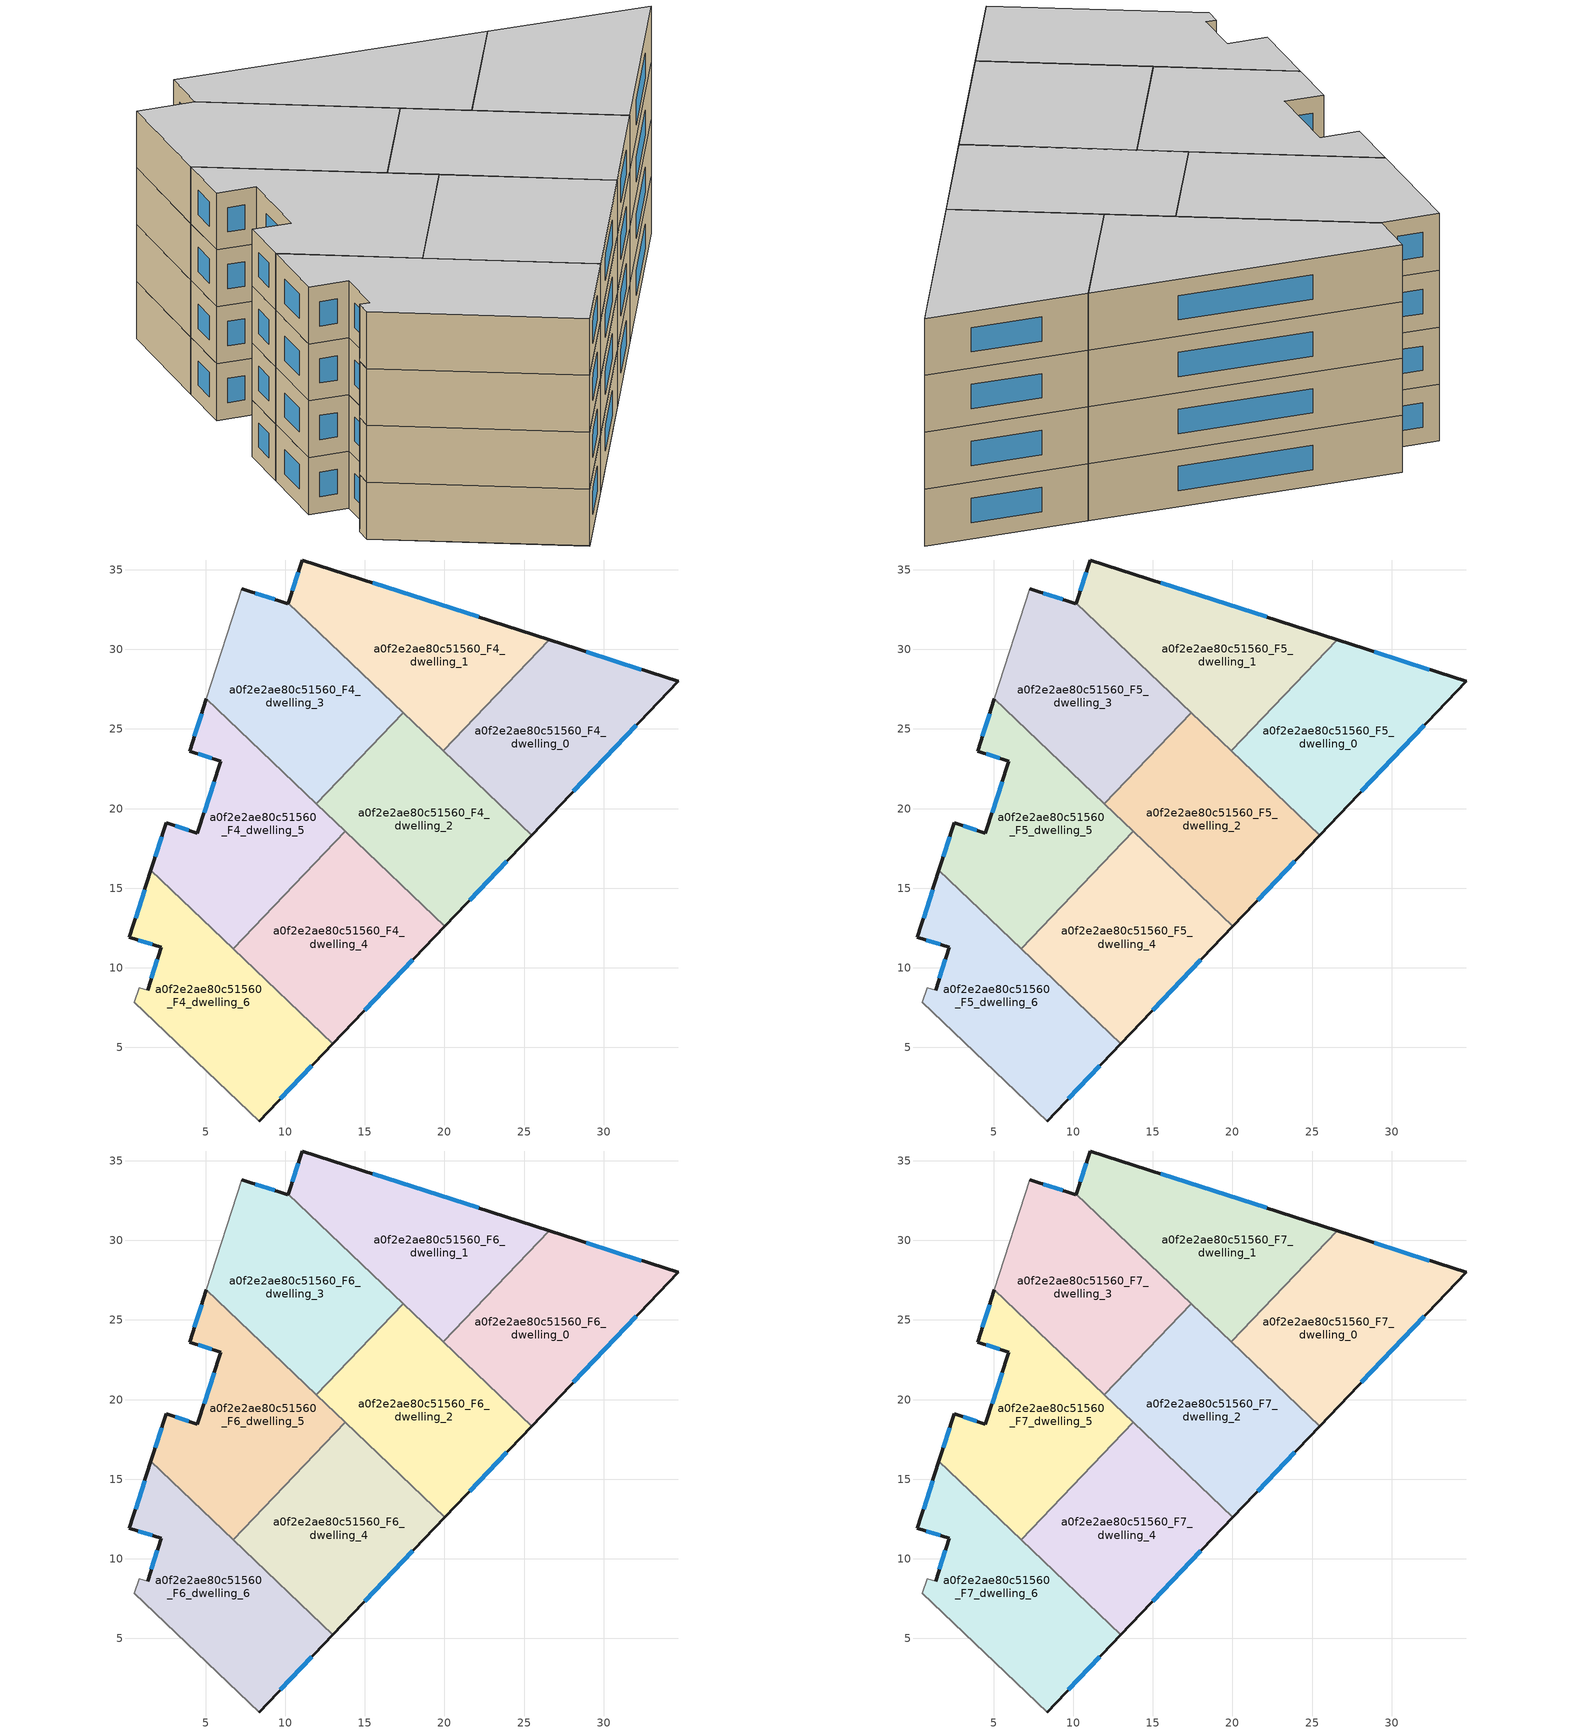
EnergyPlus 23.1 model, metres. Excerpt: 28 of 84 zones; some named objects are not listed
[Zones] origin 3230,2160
a0f2e2ae80c51560_F4_dwelling_0
 floor to a0f2e2ae80c51560_F3_dwelling_0 (EU_floor_Construction): 34.68,27.99 25.48,18.33 19.93,23.62 26.58,30.6 z12
 wall outside (EU_wall_Construction): 25.48,18.33 34.68,27.99 26.58,30.6 z12:15
 wall to a0f2e2ae80c51560_F4_dwelling_1 (EU_wall_Construction): 26.58,30.6 19.93,23.62 z12:15
 wall to a0f2e2ae80c51560_F4_dwelling_2 (EU_wall_Construction): 19.93,23.62 25.48,18.33 z12:15
 window (EU_Window_Construction): 32.37,28.73 28.9,29.86 / 28.11,21.09 32.05,25.23 z12.86:14.14
a0f2e2ae80c51560_F4_dwelling_1
 floor to a0f2e2ae80c51560_F3_dwelling_1 (EU_floor_Construction): 26.58,30.6 19.93,23.62 10.19,32.91 11.06,35.62 z12
 wall outside (EU_wall_Construction): 26.58,30.6 11.06,35.62 10.19,32.91 z12:15
 wall to a0f2e2ae80c51560_F4_dwelling_3 (EU_wall_Construction): 10.19,32.91 17.41,26.02 z12:15
 wall to a0f2e2ae80c51560_F4_dwelling_2 (EU_wall_Construction): 17.41,26.02 19.93,23.62 z12:15
 window (EU_Window_Construction): 10.81,34.84 10.44,33.68 / 22.15,32.04 15.5,34.18 z12.86:14.14
a0f2e2ae80c51560_F4_dwelling_2
 floor to a0f2e2ae80c51560_F3_dwelling_2 (EU_floor_Construction): 25.48,18.33 20.02,12.61 11.95,20.3 17.41,26.02 z12
 wall outside (EU_wall_Construction): 20.02,12.61 25.48,18.33 z12:15
 wall to a0f2e2ae80c51560_F4_dwelling_3 (EU_wall_Construction): 17.41,26.02 11.95,20.3 z12:15
 wall to a0f2e2ae80c51560_F4_dwelling_4 (EU_wall_Construction): 13.77,18.57 20.02,12.61 z12:15
 wall to a0f2e2ae80c51560_F4_dwelling_5 (EU_wall_Construction): 11.95,20.3 13.77,18.57 z12:15
 window (EU_Window_Construction): 21.58,14.25 23.92,16.7 z12.86:14.14
a0f2e2ae80c51560_F4_dwelling_3
 floor to a0f2e2ae80c51560_F3_dwelling_3 (EU_floor_Construction): 10.19,32.91 17.41,26.02 11.95,20.3 5.05,26.89 7.28,33.8 10.17,32.87 z12
 wall outside (EU_wall_Construction): 10.19,32.91 10.17,32.87 7.28,33.8 z12:15
 wall adiabatic (EU_wall_Construction): 7.28,33.8 5.05,26.89 z12:15
 wall to a0f2e2ae80c51560_F4_dwelling_5 (EU_wall_Construction): 5.05,26.89 11.95,20.3 z12:15
 window (EU_Window_Construction): 9.35,33.14 8.11,33.54 z12.86:14.14
a0f2e2ae80c51560_F4_dwelling_4
 floor to a0f2e2ae80c51560_F3_dwelling_4 (EU_floor_Construction): 20.02,12.61 12.99,5.23 6.73,11.19 13.77,18.57 z12
 wall outside (EU_wall_Construction): 12.99,5.23 20.02,12.61 z12:15
 wall to a0f2e2ae80c51560_F4_dwelling_6 (EU_wall_Construction): 6.73,11.19 12.99,5.23 z12:15
 wall to a0f2e2ae80c51560_F4_dwelling_5 (EU_wall_Construction): 13.77,18.57 6.73,11.19 z12:15
 window (EU_Window_Construction): 15,7.34 18.01,10.5 z12.86:14.14
a0f2e2ae80c51560_F4_dwelling_5
 floor to a0f2e2ae80c51560_F3_dwelling_5 (EU_floor_Construction): 13.77,18.57 6.73,11.19 1.57,16.11 2.53,19.1 4.49,18.46 5.95,22.98 3.99,23.61 5.05,26.89 z12
 wall outside (EU_wall_Construction): 5.05,26.89 3.99,23.61 5.95,22.98 4.49,18.46 2.53,19.1 1.57,16.11 z12:15
 wall to a0f2e2ae80c51560_F4_dwelling_6 (EU_wall_Construction): 1.57,16.11 6.73,11.19 z12:15
 window (EU_Window_Construction): 2.26,18.25 1.84,16.97 / 3.93,18.64 3.09,18.92 / 5.53,21.69 4.91,19.75 / 4.55,23.43 5.39,23.16 / 4.74,25.95 4.29,24.55 z12.86:14.14
a0f2e2ae80c51560_F4_dwelling_6
 floor to a0f2e2ae80c51560_F3_dwelling_6 (EU_floor_Construction): 12.99,5.23 8.36,0.38 0.52,7.83 0.83,8.74 1.35,8.58 2.21,11.3 0.21,11.92 1.57,16.11 z12
 wall outside (EU_wall_Construction): 1.57,16.11 0.21,11.92 2.21,11.3 1.35,8.58 / 8.36,0.38 12.99,5.23 z12:15
 wall adiabatic (EU_wall_Construction): 1.35,8.58 0.83,8.74 0.53,7.83 8.36,0.38 z12:15
 window (EU_Window_Construction): 1.96,10.52 1.6,9.36 / 0.78,11.74 1.64,11.48 / 1.18,14.91 0.6,13.12 / 9.68,1.76 11.66,3.84 z12.86:14.14
a0f2e2ae80c51560_F5_dwelling_0
 floor to a0f2e2ae80c51560_F4_dwelling_0 (EU_floor_Construction): 34.68,27.99 25.48,18.33 19.93,23.62 26.58,30.6 z15
 wall outside (EU_wall_Construction): 25.48,18.33 34.68,27.99 26.58,30.6 z15:18
 wall to a0f2e2ae80c51560_F5_dwelling_1 (EU_wall_Construction): 26.58,30.6 19.93,23.62 z15:18
 wall to a0f2e2ae80c51560_F5_dwelling_2 (EU_wall_Construction): 19.93,23.62 25.48,18.33 z15:18
 window (EU_Window_Construction): 32.37,28.73 28.9,29.86 / 28.11,21.09 32.05,25.23 z15.86:17.14
a0f2e2ae80c51560_F5_dwelling_1
 floor to a0f2e2ae80c51560_F4_dwelling_1 (EU_floor_Construction): 26.58,30.6 19.93,23.62 10.19,32.91 11.06,35.62 z15
 wall outside (EU_wall_Construction): 26.58,30.6 11.06,35.62 10.19,32.91 z15:18
 wall to a0f2e2ae80c51560_F5_dwelling_3 (EU_wall_Construction): 10.19,32.91 17.41,26.02 z15:18
 wall to a0f2e2ae80c51560_F5_dwelling_2 (EU_wall_Construction): 17.41,26.02 19.93,23.62 z15:18
 window (EU_Window_Construction): 10.81,34.84 10.44,33.68 / 22.15,32.04 15.5,34.18 z15.86:17.14
a0f2e2ae80c51560_F5_dwelling_2
 floor to a0f2e2ae80c51560_F4_dwelling_2 (EU_floor_Construction): 25.48,18.33 20.02,12.61 11.95,20.3 17.41,26.02 z15
 wall outside (EU_wall_Construction): 20.02,12.61 25.48,18.33 z15:18
 wall to a0f2e2ae80c51560_F5_dwelling_3 (EU_wall_Construction): 17.41,26.02 11.95,20.3 z15:18
 wall to a0f2e2ae80c51560_F5_dwelling_4 (EU_wall_Construction): 13.77,18.57 20.02,12.61 z15:18
 wall to a0f2e2ae80c51560_F5_dwelling_5 (EU_wall_Construction): 11.95,20.3 13.77,18.57 z15:18
 window (EU_Window_Construction): 21.58,14.25 23.92,16.7 z15.86:17.14
a0f2e2ae80c51560_F5_dwelling_3
 floor to a0f2e2ae80c51560_F4_dwelling_3 (EU_floor_Construction): 10.19,32.91 17.41,26.02 11.95,20.3 5.05,26.89 7.28,33.8 10.17,32.87 z15
 wall outside (EU_wall_Construction): 10.19,32.91 10.17,32.87 7.28,33.8 z15:18
 wall adiabatic (EU_wall_Construction): 7.28,33.8 5.05,26.89 z15:18
 wall to a0f2e2ae80c51560_F5_dwelling_5 (EU_wall_Construction): 5.05,26.89 11.95,20.3 z15:18
 window (EU_Window_Construction): 9.35,33.14 8.11,33.54 z15.86:17.14
a0f2e2ae80c51560_F5_dwelling_4
 floor to a0f2e2ae80c51560_F4_dwelling_4 (EU_floor_Construction): 20.02,12.61 12.99,5.23 6.73,11.19 13.77,18.57 z15
 wall outside (EU_wall_Construction): 12.99,5.23 20.02,12.61 z15:18
 wall to a0f2e2ae80c51560_F5_dwelling_6 (EU_wall_Construction): 6.73,11.19 12.99,5.23 z15:18
 wall to a0f2e2ae80c51560_F5_dwelling_5 (EU_wall_Construction): 13.77,18.57 6.73,11.19 z15:18
 window (EU_Window_Construction): 15,7.34 18.01,10.5 z15.86:17.14
a0f2e2ae80c51560_F5_dwelling_5
 floor to a0f2e2ae80c51560_F4_dwelling_5 (EU_floor_Construction): 13.77,18.57 6.73,11.19 1.57,16.11 2.53,19.1 4.49,18.46 5.95,22.98 3.99,23.61 5.05,26.89 z15
 wall outside (EU_wall_Construction): 5.05,26.89 3.99,23.61 5.95,22.98 4.49,18.46 2.53,19.1 1.57,16.11 z15:18
 wall to a0f2e2ae80c51560_F5_dwelling_6 (EU_wall_Construction): 1.57,16.11 6.73,11.19 z15:18
 window (EU_Window_Construction): 2.26,18.25 1.84,16.97 / 3.93,18.64 3.09,18.92 / 5.53,21.69 4.91,19.75 / 4.55,23.43 5.39,23.16 / 4.74,25.95 4.29,24.55 z15.86:17.14
a0f2e2ae80c51560_F5_dwelling_6
 floor to a0f2e2ae80c51560_F4_dwelling_6 (EU_floor_Construction): 12.99,5.23 8.36,0.38 0.52,7.83 0.83,8.74 1.35,8.58 2.21,11.3 0.21,11.92 1.57,16.11 z15
 wall outside (EU_wall_Construction): 1.57,16.11 0.21,11.92 2.21,11.3 1.35,8.58 / 8.36,0.38 12.99,5.23 z15:18
 wall adiabatic (EU_wall_Construction): 1.35,8.58 0.83,8.74 0.53,7.83 8.36,0.38 z15:18
 window (EU_Window_Construction): 1.96,10.52 1.6,9.36 / 0.78,11.74 1.64,11.48 / 1.18,14.91 0.6,13.12 / 9.68,1.76 11.66,3.84 z15.86:17.14
a0f2e2ae80c51560_F6_dwelling_0
 floor to a0f2e2ae80c51560_F5_dwelling_0 (EU_floor_Construction): 34.68,27.99 25.48,18.33 19.93,23.62 26.58,30.6 z18
 wall outside (EU_wall_Construction): 25.48,18.33 34.68,27.99 26.58,30.6 z18:21
 wall to a0f2e2ae80c51560_F6_dwelling_1 (EU_wall_Construction): 26.58,30.6 19.93,23.62 z18:21
 wall to a0f2e2ae80c51560_F6_dwelling_2 (EU_wall_Construction): 19.93,23.62 25.48,18.33 z18:21
 window (EU_Window_Construction): 32.37,28.73 28.9,29.86 / 28.11,21.09 32.05,25.23 z18.86:20.14
a0f2e2ae80c51560_F6_dwelling_1
 floor to a0f2e2ae80c51560_F5_dwelling_1 (EU_floor_Construction): 26.58,30.6 19.93,23.62 10.19,32.91 11.06,35.62 z18
 wall outside (EU_wall_Construction): 26.58,30.6 11.06,35.62 10.19,32.91 z18:21
 wall to a0f2e2ae80c51560_F6_dwelling_3 (EU_wall_Construction): 10.19,32.91 17.41,26.02 z18:21
 wall to a0f2e2ae80c51560_F6_dwelling_2 (EU_wall_Construction): 17.41,26.02 19.93,23.62 z18:21
 window (EU_Window_Construction): 10.81,34.84 10.44,33.68 / 22.15,32.04 15.5,34.18 z18.86:20.14
a0f2e2ae80c51560_F6_dwelling_2
 floor to a0f2e2ae80c51560_F5_dwelling_2 (EU_floor_Construction): 25.48,18.33 20.02,12.61 11.95,20.3 17.41,26.02 z18
 wall outside (EU_wall_Construction): 20.02,12.61 25.48,18.33 z18:21
 wall to a0f2e2ae80c51560_F6_dwelling_3 (EU_wall_Construction): 17.41,26.02 11.95,20.3 z18:21
 wall to a0f2e2ae80c51560_F6_dwelling_4 (EU_wall_Construction): 13.77,18.57 20.02,12.61 z18:21
 wall to a0f2e2ae80c51560_F6_dwelling_5 (EU_wall_Construction): 11.95,20.3 13.77,18.57 z18:21
 window (EU_Window_Construction): 21.58,14.25 23.92,16.7 z18.86:20.14
a0f2e2ae80c51560_F6_dwelling_3
 floor to a0f2e2ae80c51560_F5_dwelling_3 (EU_floor_Construction): 10.19,32.91 17.41,26.02 11.95,20.3 5.05,26.89 7.28,33.8 10.17,32.87 z18
 wall outside (EU_wall_Construction): 10.19,32.91 10.17,32.87 7.28,33.8 z18:21
 wall adiabatic (EU_wall_Construction): 7.28,33.8 5.05,26.89 z18:21
 wall to a0f2e2ae80c51560_F6_dwelling_5 (EU_wall_Construction): 5.05,26.89 11.95,20.3 z18:21
 window (EU_Window_Construction): 9.35,33.14 8.11,33.54 z18.86:20.14
a0f2e2ae80c51560_F6_dwelling_4
 floor to a0f2e2ae80c51560_F5_dwelling_4 (EU_floor_Construction): 20.02,12.61 12.99,5.23 6.73,11.19 13.77,18.57 z18
 wall outside (EU_wall_Construction): 12.99,5.23 20.02,12.61 z18:21
 wall to a0f2e2ae80c51560_F6_dwelling_6 (EU_wall_Construction): 6.73,11.19 12.99,5.23 z18:21
 wall to a0f2e2ae80c51560_F6_dwelling_5 (EU_wall_Construction): 13.77,18.57 6.73,11.19 z18:21
 window (EU_Window_Construction): 15,7.34 18.01,10.5 z18.86:20.14
a0f2e2ae80c51560_F6_dwelling_5
 floor to a0f2e2ae80c51560_F5_dwelling_5 (EU_floor_Construction): 13.77,18.57 6.73,11.19 1.57,16.11 2.53,19.1 4.49,18.46 5.95,22.98 3.99,23.61 5.05,26.89 z18
 wall outside (EU_wall_Construction): 5.05,26.89 3.99,23.61 5.95,22.98 4.49,18.46 2.53,19.1 1.57,16.11 z18:21
 wall to a0f2e2ae80c51560_F6_dwelling_6 (EU_wall_Construction): 1.57,16.11 6.73,11.19 z18:21
 window (EU_Window_Construction): 2.26,18.25 1.84,16.97 / 3.93,18.64 3.09,18.92 / 5.53,21.69 4.91,19.75 / 4.55,23.43 5.39,23.16 / 4.74,25.95 4.29,24.55 z18.86:20.14
a0f2e2ae80c51560_F6_dwelling_6
 floor to a0f2e2ae80c51560_F5_dwelling_6 (EU_floor_Construction): 12.99,5.23 8.36,0.38 0.52,7.83 0.83,8.74 1.35,8.58 2.21,11.3 0.21,11.92 1.57,16.11 z18
 wall outside (EU_wall_Construction): 1.57,16.11 0.21,11.92 2.21,11.3 1.35,8.58 / 8.36,0.38 12.99,5.23 z18:21
 wall adiabatic (EU_wall_Construction): 1.35,8.58 0.83,8.74 0.53,7.83 8.36,0.38 z18:21
 window (EU_Window_Construction): 1.96,10.52 1.6,9.36 / 0.78,11.74 1.64,11.48 / 1.18,14.91 0.6,13.12 / 9.68,1.76 11.66,3.84 z18.86:20.14
a0f2e2ae80c51560_F7_dwelling_0
 floor to a0f2e2ae80c51560_F6_dwelling_0 (EU_floor_Construction): 34.68,27.99 25.48,18.33 19.93,23.62 26.58,30.6 z21
 wall outside (EU_wall_Construction): 25.48,18.33 34.68,27.99 26.58,30.6 z21:24
 wall to a0f2e2ae80c51560_F7_dwelling_1 (EU_wall_Construction): 26.58,30.6 19.93,23.62 z21:24
 wall to a0f2e2ae80c51560_F7_dwelling_2 (EU_wall_Construction): 19.93,23.62 25.48,18.33 z21:24
 window (EU_Window_Construction): 32.37,28.73 28.9,29.86 / 28.11,21.09 32.05,25.23 z21.86:23.14
 ceiling to a0f2e2ae80c51560_F8_dwelling_0 (EU_floor_Construction): 25.48,18.33 34.68,27.99 26.58,30.6 19.93,23.62 z24
a0f2e2ae80c51560_F7_dwelling_1
 floor to a0f2e2ae80c51560_F6_dwelling_1 (EU_floor_Construction): 26.58,30.6 19.93,23.62 10.19,32.91 11.06,35.62 z21
 wall outside (EU_wall_Construction): 26.58,30.6 11.06,35.62 10.19,32.91 z21:24
 wall to a0f2e2ae80c51560_F7_dwelling_3 (EU_wall_Construction): 10.19,32.91 17.41,26.02 z21:24
 wall to a0f2e2ae80c51560_F7_dwelling_2 (EU_wall_Construction): 17.41,26.02 19.93,23.62 z21:24
 window (EU_Window_Construction): 10.81,34.84 10.44,33.68 / 22.15,32.04 15.5,34.18 z21.86:23.14
 ceiling to a0f2e2ae80c51560_F8_dwelling_1 (EU_floor_Construction): 19.93,23.62 26.58,30.6 11.06,35.62 10.19,32.91 z24
a0f2e2ae80c51560_F7_dwelling_2
 floor to a0f2e2ae80c51560_F6_dwelling_2 (EU_floor_Construction): 25.48,18.33 20.02,12.61 11.95,20.3 17.41,26.02 z21
 wall outside (EU_wall_Construction): 20.02,12.61 25.48,18.33 z21:24
 wall to a0f2e2ae80c51560_F7_dwelling_3 (EU_wall_Construction): 17.41,26.02 11.95,20.3 z21:24
 wall to a0f2e2ae80c51560_F7_dwelling_4 (EU_wall_Construction): 13.77,18.57 20.02,12.61 z21:24
 wall to a0f2e2ae80c51560_F7_dwelling_5 (EU_wall_Construction): 11.95,20.3 13.77,18.57 z21:24
 window (EU_Window_Construction): 21.58,14.25 23.92,16.7 z21.86:23.14
 ceiling to a0f2e2ae80c51560_F8_dwelling_2 (EU_floor_Construction): 20.02,12.61 25.48,18.33 17.41,26.02 11.95,20.3 z24
a0f2e2ae80c51560_F7_dwelling_3
 floor to a0f2e2ae80c51560_F6_dwelling_3 (EU_floor_Construction): 10.19,32.91 17.41,26.02 11.95,20.3 5.05,26.89 7.28,33.8 10.17,32.87 z21
 wall outside (EU_wall_Construction): 10.19,32.91 10.17,32.87 7.28,33.8 z21:24
 wall adiabatic (EU_wall_Construction): 7.28,33.8 5.05,26.89 z21:24
 wall to a0f2e2ae80c51560_F7_dwelling_5 (EU_wall_Construction): 5.05,26.89 11.95,20.3 z21:24
 window (EU_Window_Construction): 9.35,33.14 8.11,33.54 z21.86:23.14
 ceiling to a0f2e2ae80c51560_F8_dwelling_3 (EU_floor_Construction): 11.95,20.3 17.41,26.02 10.19,32.91 10.17,32.87 7.28,33.8 5.05,26.89 z24
a0f2e2ae80c51560_F7_dwelling_4
 floor to a0f2e2ae80c51560_F6_dwelling_4 (EU_floor_Construction): 20.02,12.61 12.99,5.23 6.73,11.19 13.77,18.57 z21
 wall outside (EU_wall_Construction): 12.99,5.23 20.02,12.61 z21:24
 wall to a0f2e2ae80c51560_F7_dwelling_6 (EU_wall_Construction): 6.73,11.19 12.99,5.23 z21:24
 wall to a0f2e2ae80c51560_F7_dwelling_5 (EU_wall_Construction): 13.77,18.57 6.73,11.19 z21:24
 window (EU_Window_Construction): 15,7.34 18.01,10.5 z21.86:23.14
 ceiling to a0f2e2ae80c51560_F8_dwelling_4 (EU_floor_Construction): 12.99,5.23 20.02,12.61 13.77,18.57 6.73,11.19 z24
a0f2e2ae80c51560_F7_dwelling_5
 floor to a0f2e2ae80c51560_F6_dwelling_5 (EU_floor_Construction): 13.77,18.57 6.73,11.19 1.57,16.11 2.53,19.1 4.49,18.46 5.95,22.98 3.99,23.61 5.05,26.89 z21
 wall outside (EU_wall_Construction): 5.05,26.89 3.99,23.61 5.95,22.98 4.49,18.46 2.53,19.1 1.57,16.11 z21:24
 wall to a0f2e2ae80c51560_F7_dwelling_6 (EU_wall_Construction): 1.57,16.11 6.73,11.19 z21:24
 window (EU_Window_Construction): 2.26,18.25 1.84,16.97 / 3.93,18.64 3.09,18.92 / 5.53,21.69 4.91,19.75 / 4.55,23.43 5.39,23.16 / 4.74,25.95 4.29,24.55 z21.86:23.14
 ceiling to a0f2e2ae80c51560_F8_dwelling_5 (EU_floor_Construction): 6.73,11.19 13.77,18.57 5.05,26.89 3.99,23.61 5.95,22.98 4.49,18.46 2.53,19.1 1.57,16.11 z24
a0f2e2ae80c51560_F7_dwelling_6
 floor to a0f2e2ae80c51560_F6_dwelling_6 (EU_floor_Construction): 12.99,5.23 8.36,0.38 0.52,7.83 0.83,8.74 1.35,8.58 2.21,11.3 0.21,11.92 1.57,16.11 z21
 wall outside (EU_wall_Construction): 1.57,16.11 0.21,11.92 2.21,11.3 1.35,8.58 / 8.36,0.38 12.99,5.23 z21:24
 wall adiabatic (EU_wall_Construction): 1.35,8.58 0.83,8.74 0.53,7.83 8.36,0.38 z21:24
 window (EU_Window_Construction): 1.96,10.52 1.6,9.36 / 0.78,11.74 1.64,11.48 / 1.18,14.91 0.6,13.12 / 9.68,1.76 11.66,3.84 z21.86:23.14
 ceiling to a0f2e2ae80c51560_F8_dwelling_6 (EU_floor_Construction): 8.36,0.38 12.99,5.23 1.57,16.11 0.21,11.92 2.21,11.3 1.35,8.58 0.83,8.74 0.52,7.83 z24
[Building]
EU S2 Campaign: North Axis=0; Terrain=City; Solar Distribution=FullExterior
[Site:Location]
Helsinki-Vantaa.AP: Latitude=60.317; Longitude=24.963; Time Zone=2; Elevation=54.6
[SizingPeriod:WeatherFileDays]
AnnualSizingPeriod: Begin Month=1; Begin Day of Month=1; End Month=12; End Day of Month=31; Day of Week for Start Day=Monday; Use Weather File Daylight Saving Period=No; Use Weather File Rain and Snow Indicators=No
[MATERIAL]
EU_InternalMass_Material: Roughness=MediumRough; Thickness=0.1; Conductivity=1; Density=1800; Specific Heat=900; Thermal Absorptance=0.9; Solar Absorptance=0.7; Visible Absorptance=0.7
[MATERIAL:NOMASS] Roughness=MediumRough; Thermal Absorptance=0.9; Solar Absorptance=0.7; Visible Absorptance=0.7
Name | Thermal Resistance
EU_wall_NoMass | 5.91765
EU_floor_NoMass | 6.2875
[WINDOWMATERIAL:SIMPLEGLAZINGSYSTEM]
EU_Window_SimpleGlazing: UFactor=0.994035; Solar Heat Gain Coefficient=0.7; Visible Transmittance=0.7
[CONSTRUCTION]
EU_wall_Construction: EU_wall_NoMass
EU_floor_Construction: EU_floor_NoMass
EU_Window_Construction: EU_Window_SimpleGlazing
EU_InternalMass_Construction: EU_InternalMass_Material
[ZONE] Type=1; Multiplier=1; Ceiling Height=autocalculate; Floor Area=autocalculate; Part of Total Floor Area=Yes
Name | Volume
a0f2e2ae80c51560_F4_dwelling_0; a0f2e2ae80c51560_F5_dwelling_0; a0f2e2ae80c51560_F6_dwelling_0; a0f2e2ae80c51560_F7_dwelling_0 | 264.31
a0f2e2ae80c51560_F4_dwelling_1; a0f2e2ae80c51560_F5_dwelling_1; a0f2e2ae80c51560_F6_dwelling_1; a0f2e2ae80c51560_F7_dwelling_1 | 264.308
a0f2e2ae80c51560_F4_dwelling_2; a0f2e2ae80c51560_F5_dwelling_2; a0f2e2ae80c51560_F6_dwelling_2; a0f2e2ae80c51560_F7_dwelling_2 | 264.294
a0f2e2ae80c51560_F4_dwelling_3; a0f2e2ae80c51560_F5_dwelling_3; a0f2e2ae80c51560_F6_dwelling_3; a0f2e2ae80c51560_F7_dwelling_3 | 264.342
a0f2e2ae80c51560_F4_dwelling_4; a0f2e2ae80c51560_F5_dwelling_4; a0f2e2ae80c51560_F6_dwelling_4; a0f2e2ae80c51560_F7_dwelling_4 | 264.313
a0f2e2ae80c51560_F4_dwelling_5; a0f2e2ae80c51560_F5_dwelling_5; a0f2e2ae80c51560_F6_dwelling_5; a0f2e2ae80c51560_F7_dwelling_5 | 264.303
a0f2e2ae80c51560_F4_dwelling_6; a0f2e2ae80c51560_F5_dwelling_6; a0f2e2ae80c51560_F6_dwelling_6; a0f2e2ae80c51560_F7_dwelling_6 | 264.322
[INTERNALMASS] Construction=EU_InternalMass_Construction
Name | Zone or ZoneList | Surface Area
a0f2e2ae80c51560_F4_dwelling_0_EU_InternalMass | a0f2e2ae80c51560_F4_dwelling_0 | 88.1053
a0f2e2ae80c51560_F4_dwelling_1_EU_InternalMass | a0f2e2ae80c51560_F4_dwelling_1 | 88.0995
a0f2e2ae80c51560_F4_dwelling_2_EU_InternalMass | a0f2e2ae80c51560_F4_dwelling_2 | 88.0979
a0f2e2ae80c51560_F4_dwelling_3_EU_InternalMass | a0f2e2ae80c51560_F4_dwelling_3 | 88.1148
a0f2e2ae80c51560_F4_dwelling_4_EU_InternalMass | a0f2e2ae80c51560_F4_dwelling_4 | 88.1037
a0f2e2ae80c51560_F4_dwelling_5_EU_InternalMass | a0f2e2ae80c51560_F4_dwelling_5 | 88.1004
a0f2e2ae80c51560_F4_dwelling_6_EU_InternalMass | a0f2e2ae80c51560_F4_dwelling_6 | 88.1071
a0f2e2ae80c51560_F5_dwelling_0_EU_InternalMass | a0f2e2ae80c51560_F5_dwelling_0 | 88.1053
a0f2e2ae80c51560_F5_dwelling_1_EU_InternalMass | a0f2e2ae80c51560_F5_dwelling_1 | 88.0995
a0f2e2ae80c51560_F5_dwelling_2_EU_InternalMass | a0f2e2ae80c51560_F5_dwelling_2 | 88.0979
a0f2e2ae80c51560_F5_dwelling_3_EU_InternalMass | a0f2e2ae80c51560_F5_dwelling_3 | 88.1148
a0f2e2ae80c51560_F5_dwelling_4_EU_InternalMass | a0f2e2ae80c51560_F5_dwelling_4 | 88.1037
a0f2e2ae80c51560_F5_dwelling_5_EU_InternalMass | a0f2e2ae80c51560_F5_dwelling_5 | 88.1004
a0f2e2ae80c51560_F5_dwelling_6_EU_InternalMass | a0f2e2ae80c51560_F5_dwelling_6 | 88.1071
a0f2e2ae80c51560_F6_dwelling_0_EU_InternalMass | a0f2e2ae80c51560_F6_dwelling_0 | 88.1053
a0f2e2ae80c51560_F6_dwelling_1_EU_InternalMass | a0f2e2ae80c51560_F6_dwelling_1 | 88.0995
a0f2e2ae80c51560_F6_dwelling_2_EU_InternalMass | a0f2e2ae80c51560_F6_dwelling_2 | 88.0979
a0f2e2ae80c51560_F6_dwelling_3_EU_InternalMass | a0f2e2ae80c51560_F6_dwelling_3 | 88.1148
a0f2e2ae80c51560_F6_dwelling_4_EU_InternalMass | a0f2e2ae80c51560_F6_dwelling_4 | 88.1037
a0f2e2ae80c51560_F6_dwelling_5_EU_InternalMass | a0f2e2ae80c51560_F6_dwelling_5 | 88.1004
a0f2e2ae80c51560_F6_dwelling_6_EU_InternalMass | a0f2e2ae80c51560_F6_dwelling_6 | 88.1071
a0f2e2ae80c51560_F7_dwelling_0_EU_InternalMass | a0f2e2ae80c51560_F7_dwelling_0 | 88.1053
a0f2e2ae80c51560_F7_dwelling_1_EU_InternalMass | a0f2e2ae80c51560_F7_dwelling_1 | 88.0995
a0f2e2ae80c51560_F7_dwelling_2_EU_InternalMass | a0f2e2ae80c51560_F7_dwelling_2 | 88.0979
a0f2e2ae80c51560_F7_dwelling_3_EU_InternalMass | a0f2e2ae80c51560_F7_dwelling_3 | 88.1148
a0f2e2ae80c51560_F7_dwelling_4_EU_InternalMass | a0f2e2ae80c51560_F7_dwelling_4 | 88.1037
a0f2e2ae80c51560_F7_dwelling_5_EU_InternalMass | a0f2e2ae80c51560_F7_dwelling_5 | 88.1004
a0f2e2ae80c51560_F7_dwelling_6_EU_InternalMass | a0f2e2ae80c51560_F7_dwelling_6 | 88.1071
[OTHEREQUIPMENT] Fuel Type=Electricity; Design Level Calculation Method=Watts/Area; Power per Zone Floor Area=1; Fraction Latent=0; Fraction Radiant=0; Fraction Lost=0; Carbon Dioxide Generation Rate=0; EndUse Subcategory=EU_Step8_InternalGains
Name | Zone or ZoneList or Space or SpaceList | Schedule
EU_Step8_InternalGain_a0f2e2ae80c51560_F4_dwelling_0_f000 | a0f2e2ae80c51560_F4_dwelling_0 | EU_Step8_GainSchedule_a0f2e2ae80c51560_F4_dwelling_0_f000
EU_Step8_InternalGain_a0f2e2ae80c51560_F4_dwelling_1_f000 | a0f2e2ae80c51560_F4_dwelling_1 | EU_Step8_GainSchedule_a0f2e2ae80c51560_F4_dwelling_1_f000
EU_Step8_InternalGain_a0f2e2ae80c51560_F4_dwelling_2_f000 | a0f2e2ae80c51560_F4_dwelling_2 | EU_Step8_GainSchedule_a0f2e2ae80c51560_F4_dwelling_2_f000
EU_Step8_InternalGain_a0f2e2ae80c51560_F4_dwelling_3_f000 | a0f2e2ae80c51560_F4_dwelling_3 | EU_Step8_GainSchedule_a0f2e2ae80c51560_F4_dwelling_3_f000
EU_Step8_InternalGain_a0f2e2ae80c51560_F4_dwelling_4_f000 | a0f2e2ae80c51560_F4_dwelling_4 | EU_Step8_GainSchedule_a0f2e2ae80c51560_F4_dwelling_4_f000
EU_Step8_InternalGain_a0f2e2ae80c51560_F4_dwelling_5_f000 | a0f2e2ae80c51560_F4_dwelling_5 | EU_Step8_GainSchedule_a0f2e2ae80c51560_F4_dwelling_5_f000
EU_Step8_InternalGain_a0f2e2ae80c51560_F4_dwelling_6_f000 | a0f2e2ae80c51560_F4_dwelling_6 | EU_Step8_GainSchedule_a0f2e2ae80c51560_F4_dwelling_6_f000
EU_Step8_InternalGain_a0f2e2ae80c51560_F5_dwelling_0_f000 | a0f2e2ae80c51560_F5_dwelling_0 | EU_Step8_GainSchedule_a0f2e2ae80c51560_F5_dwelling_0_f000
EU_Step8_InternalGain_a0f2e2ae80c51560_F5_dwelling_1_f000 | a0f2e2ae80c51560_F5_dwelling_1 | EU_Step8_GainSchedule_a0f2e2ae80c51560_F5_dwelling_1_f000
EU_Step8_InternalGain_a0f2e2ae80c51560_F5_dwelling_2_f000 | a0f2e2ae80c51560_F5_dwelling_2 | EU_Step8_GainSchedule_a0f2e2ae80c51560_F5_dwelling_2_f000
EU_Step8_InternalGain_a0f2e2ae80c51560_F5_dwelling_3_f000 | a0f2e2ae80c51560_F5_dwelling_3 | EU_Step8_GainSchedule_a0f2e2ae80c51560_F5_dwelling_3_f000
EU_Step8_InternalGain_a0f2e2ae80c51560_F5_dwelling_4_f000 | a0f2e2ae80c51560_F5_dwelling_4 | EU_Step8_GainSchedule_a0f2e2ae80c51560_F5_dwelling_4_f000
EU_Step8_InternalGain_a0f2e2ae80c51560_F5_dwelling_5_f000 | a0f2e2ae80c51560_F5_dwelling_5 | EU_Step8_GainSchedule_a0f2e2ae80c51560_F5_dwelling_5_f000
EU_Step8_InternalGain_a0f2e2ae80c51560_F5_dwelling_6_f000 | a0f2e2ae80c51560_F5_dwelling_6 | EU_Step8_GainSchedule_a0f2e2ae80c51560_F5_dwelling_6_f000
EU_Step8_InternalGain_a0f2e2ae80c51560_F6_dwelling_0_f000 | a0f2e2ae80c51560_F6_dwelling_0 | EU_Step8_GainSchedule_a0f2e2ae80c51560_F6_dwelling_0_f000
EU_Step8_InternalGain_a0f2e2ae80c51560_F6_dwelling_1_f000 | a0f2e2ae80c51560_F6_dwelling_1 | EU_Step8_GainSchedule_a0f2e2ae80c51560_F6_dwelling_1_f000
EU_Step8_InternalGain_a0f2e2ae80c51560_F6_dwelling_2_f000 | a0f2e2ae80c51560_F6_dwelling_2 | EU_Step8_GainSchedule_a0f2e2ae80c51560_F6_dwelling_2_f000
EU_Step8_InternalGain_a0f2e2ae80c51560_F6_dwelling_3_f000 | a0f2e2ae80c51560_F6_dwelling_3 | EU_Step8_GainSchedule_a0f2e2ae80c51560_F6_dwelling_3_f000
EU_Step8_InternalGain_a0f2e2ae80c51560_F6_dwelling_4_f000 | a0f2e2ae80c51560_F6_dwelling_4 | EU_Step8_GainSchedule_a0f2e2ae80c51560_F6_dwelling_4_f000
EU_Step8_InternalGain_a0f2e2ae80c51560_F6_dwelling_5_f000 | a0f2e2ae80c51560_F6_dwelling_5 | EU_Step8_GainSchedule_a0f2e2ae80c51560_F6_dwelling_5_f000
EU_Step8_InternalGain_a0f2e2ae80c51560_F6_dwelling_6_f000 | a0f2e2ae80c51560_F6_dwelling_6 | EU_Step8_GainSchedule_a0f2e2ae80c51560_F6_dwelling_6_f000
EU_Step8_InternalGain_a0f2e2ae80c51560_F7_dwelling_0_f000 | a0f2e2ae80c51560_F7_dwelling_0 | EU_Step8_GainSchedule_a0f2e2ae80c51560_F7_dwelling_0_f000
EU_Step8_InternalGain_a0f2e2ae80c51560_F7_dwelling_1_f000 | a0f2e2ae80c51560_F7_dwelling_1 | EU_Step8_GainSchedule_a0f2e2ae80c51560_F7_dwelling_1_f000
EU_Step8_InternalGain_a0f2e2ae80c51560_F7_dwelling_2_f000 | a0f2e2ae80c51560_F7_dwelling_2 | EU_Step8_GainSchedule_a0f2e2ae80c51560_F7_dwelling_2_f000
EU_Step8_InternalGain_a0f2e2ae80c51560_F7_dwelling_3_f000 | a0f2e2ae80c51560_F7_dwelling_3 | EU_Step8_GainSchedule_a0f2e2ae80c51560_F7_dwelling_3_f000
EU_Step8_InternalGain_a0f2e2ae80c51560_F7_dwelling_4_f000 | a0f2e2ae80c51560_F7_dwelling_4 | EU_Step8_GainSchedule_a0f2e2ae80c51560_F7_dwelling_4_f000
EU_Step8_InternalGain_a0f2e2ae80c51560_F7_dwelling_5_f000 | a0f2e2ae80c51560_F7_dwelling_5 | EU_Step8_GainSchedule_a0f2e2ae80c51560_F7_dwelling_5_f000
EU_Step8_InternalGain_a0f2e2ae80c51560_F7_dwelling_6_f000 | a0f2e2ae80c51560_F7_dwelling_6 | EU_Step8_GainSchedule_a0f2e2ae80c51560_F7_dwelling_6_f000
[ZONEVENTILATION:DESIGNFLOWRATE] Schedule=EU_AlwaysOn; Design Flow Rate Calculation Method=AirChanges/Hour; Air Changes per Hour=0.596421; Ventilation Type=Natural; Fan Pressure Rise=0; Fan Total Efficiency=1; Constant Term Coefficient=1; Temperature Term Coefficient=0; Velocity Term Coefficient=0; Velocity Squared Term Coefficient=0; Minimum Indoor Temperature=-100; Maximum Indoor Temperature=100; Delta Temperature=-100; Minimum Outdoor Temperature=-100; Maximum Outdoor Temperature=100; Maximum Wind Speed=40
Name | Zone or ZoneList or Space or SpaceList
EU_ConstantAir_a0f2e2ae80c51560_F4_dwelling_0 | a0f2e2ae80c51560_F4_dwelling_0
EU_ConstantAir_a0f2e2ae80c51560_F4_dwelling_1 | a0f2e2ae80c51560_F4_dwelling_1
EU_ConstantAir_a0f2e2ae80c51560_F4_dwelling_2 | a0f2e2ae80c51560_F4_dwelling_2
EU_ConstantAir_a0f2e2ae80c51560_F4_dwelling_3 | a0f2e2ae80c51560_F4_dwelling_3
EU_ConstantAir_a0f2e2ae80c51560_F4_dwelling_4 | a0f2e2ae80c51560_F4_dwelling_4
EU_ConstantAir_a0f2e2ae80c51560_F4_dwelling_5 | a0f2e2ae80c51560_F4_dwelling_5
EU_ConstantAir_a0f2e2ae80c51560_F4_dwelling_6 | a0f2e2ae80c51560_F4_dwelling_6
EU_ConstantAir_a0f2e2ae80c51560_F5_dwelling_0 | a0f2e2ae80c51560_F5_dwelling_0
EU_ConstantAir_a0f2e2ae80c51560_F5_dwelling_1 | a0f2e2ae80c51560_F5_dwelling_1
EU_ConstantAir_a0f2e2ae80c51560_F5_dwelling_2 | a0f2e2ae80c51560_F5_dwelling_2
EU_ConstantAir_a0f2e2ae80c51560_F5_dwelling_3 | a0f2e2ae80c51560_F5_dwelling_3
EU_ConstantAir_a0f2e2ae80c51560_F5_dwelling_4 | a0f2e2ae80c51560_F5_dwelling_4
EU_ConstantAir_a0f2e2ae80c51560_F5_dwelling_5 | a0f2e2ae80c51560_F5_dwelling_5
EU_ConstantAir_a0f2e2ae80c51560_F5_dwelling_6 | a0f2e2ae80c51560_F5_dwelling_6
EU_ConstantAir_a0f2e2ae80c51560_F6_dwelling_0 | a0f2e2ae80c51560_F6_dwelling_0
EU_ConstantAir_a0f2e2ae80c51560_F6_dwelling_1 | a0f2e2ae80c51560_F6_dwelling_1
EU_ConstantAir_a0f2e2ae80c51560_F6_dwelling_2 | a0f2e2ae80c51560_F6_dwelling_2
EU_ConstantAir_a0f2e2ae80c51560_F6_dwelling_3 | a0f2e2ae80c51560_F6_dwelling_3
EU_ConstantAir_a0f2e2ae80c51560_F6_dwelling_4 | a0f2e2ae80c51560_F6_dwelling_4
EU_ConstantAir_a0f2e2ae80c51560_F6_dwelling_5 | a0f2e2ae80c51560_F6_dwelling_5
EU_ConstantAir_a0f2e2ae80c51560_F6_dwelling_6 | a0f2e2ae80c51560_F6_dwelling_6
EU_ConstantAir_a0f2e2ae80c51560_F7_dwelling_0 | a0f2e2ae80c51560_F7_dwelling_0
EU_ConstantAir_a0f2e2ae80c51560_F7_dwelling_1 | a0f2e2ae80c51560_F7_dwelling_1
EU_ConstantAir_a0f2e2ae80c51560_F7_dwelling_2 | a0f2e2ae80c51560_F7_dwelling_2
EU_ConstantAir_a0f2e2ae80c51560_F7_dwelling_3 | a0f2e2ae80c51560_F7_dwelling_3
EU_ConstantAir_a0f2e2ae80c51560_F7_dwelling_4 | a0f2e2ae80c51560_F7_dwelling_4
EU_ConstantAir_a0f2e2ae80c51560_F7_dwelling_5 | a0f2e2ae80c51560_F7_dwelling_5
EU_ConstantAir_a0f2e2ae80c51560_F7_dwelling_6 | a0f2e2ae80c51560_F7_dwelling_6
[HVACTEMPLATE:THERMOSTAT] Constant Heating Setpoint=20; Constant Cooling Setpoint=50
EU_HeatOnly_a0f2e2ae80c51560_F8_dwelling_0; EU_HeatOnly_a0f2e2ae80c51560_F8_dwelling_1; EU_HeatOnly_a0f2e2ae80c51560_F8_dwelling_2; EU_HeatOnly_a0f2e2ae80c51560_F8_dwelling_3; EU_HeatOnly_a0f2e2ae80c51560_F8_dwelling_4; EU_HeatOnly_a0f2e2ae80c51560_F8_dwelling_5; EU_HeatOnly_a0f2e2ae80c51560_F8_dwelling_6; EU_HeatOnly_a0f2e2ae80c51560_F9_dwelling_0; EU_HeatOnly_a0f2e2ae80c51560_F9_dwelling_1; EU_HeatOnly_a0f2e2ae80c51560_F9_dwelling_2; EU_HeatOnly_a0f2e2ae80c51560_F9_dwelling_3; EU_HeatOnly_a0f2e2ae80c51560_F9_dwelling_4; EU_HeatOnly_a0f2e2ae80c51560_F9_dwelling_5; EU_HeatOnly_a0f2e2ae80c51560_F9_dwelling_6; EU_HeatOnly_a0f2e2ae80c51560_F10_dwelling_0; EU_HeatOnly_a0f2e2ae80c51560_F10_dwelling_1; EU_HeatOnly_a0f2e2ae80c51560_F10_dwelling_2; EU_HeatOnly_a0f2e2ae80c51560_F10_dwelling_3; EU_HeatOnly_a0f2e2ae80c51560_F10_dwelling_4; EU_HeatOnly_a0f2e2ae80c51560_F10_dwelling_5; EU_HeatOnly_a0f2e2ae80c51560_F10_dwelling_6; EU_HeatOnly_a0f2e2ae80c51560_F11_dwelling_0; EU_HeatOnly_a0f2e2ae80c51560_F11_dwelling_1; EU_HeatOnly_a0f2e2ae80c51560_F11_dwelling_2; EU_HeatOnly_a0f2e2ae80c51560_F11_dwelling_3; EU_HeatOnly_a0f2e2ae80c51560_F11_dwelling_4; EU_HeatOnly_a0f2e2ae80c51560_F11_dwelling_5; EU_HeatOnly_a0f2e2ae80c51560_F11_dwelling_6
[HVACTEMPLATE:ZONE:IDEALLOADSAIRSYSTEM] System Availability Schedule=EU_AlwaysOn; Maximum Heating Supply Air Temperature=50; Minimum Cooling Supply Air Temperature=13; Maximum Heating Supply Air Humidity Ratio=0.0156; Minimum Cooling Supply Air Humidity Ratio=0.0077; Heating Limit=NoLimit; Cooling Limit=NoLimit; Heating Availability Schedule=EU_AlwaysOn; Cooling Availability Schedule=EU_CoolingOff; Dehumidification Control Type=ConstantSensibleHeatRatio; Cooling Sensible Heat Ratio=0.7; Dehumidification Setpoint=60; Humidification Control Type=None; Humidification Setpoint=30; Outdoor Air Method=None; Outdoor Air Flow Rate per Person=0.00944; Outdoor Air Flow Rate per Zone Floor Area=0; Outdoor Air Flow Rate per Zone=0; Demand Controlled Ventilation Type=None; Outdoor Air Economizer Type=NoEconomizer; Heat Recovery Type=None; Sensible Heat Recovery Effectiveness=0.7; Latent Heat Recovery Effectiveness=0.65
Name | Template Thermostat
a0f2e2ae80c51560_F4_dwelling_0 | EU_HeatOnly_a0f2e2ae80c51560_F4_dwelling_0
a0f2e2ae80c51560_F4_dwelling_1 | EU_HeatOnly_a0f2e2ae80c51560_F4_dwelling_1
a0f2e2ae80c51560_F4_dwelling_2 | EU_HeatOnly_a0f2e2ae80c51560_F4_dwelling_2
a0f2e2ae80c51560_F4_dwelling_3 | EU_HeatOnly_a0f2e2ae80c51560_F4_dwelling_3
a0f2e2ae80c51560_F4_dwelling_4 | EU_HeatOnly_a0f2e2ae80c51560_F4_dwelling_4
a0f2e2ae80c51560_F4_dwelling_5 | EU_HeatOnly_a0f2e2ae80c51560_F4_dwelling_5
a0f2e2ae80c51560_F4_dwelling_6 | EU_HeatOnly_a0f2e2ae80c51560_F4_dwelling_6
a0f2e2ae80c51560_F5_dwelling_0 | EU_HeatOnly_a0f2e2ae80c51560_F5_dwelling_0
a0f2e2ae80c51560_F5_dwelling_1 | EU_HeatOnly_a0f2e2ae80c51560_F5_dwelling_1
a0f2e2ae80c51560_F5_dwelling_2 | EU_HeatOnly_a0f2e2ae80c51560_F5_dwelling_2
a0f2e2ae80c51560_F5_dwelling_3 | EU_HeatOnly_a0f2e2ae80c51560_F5_dwelling_3
a0f2e2ae80c51560_F5_dwelling_4 | EU_HeatOnly_a0f2e2ae80c51560_F5_dwelling_4
a0f2e2ae80c51560_F5_dwelling_5 | EU_HeatOnly_a0f2e2ae80c51560_F5_dwelling_5
a0f2e2ae80c51560_F5_dwelling_6 | EU_HeatOnly_a0f2e2ae80c51560_F5_dwelling_6
a0f2e2ae80c51560_F6_dwelling_0 | EU_HeatOnly_a0f2e2ae80c51560_F6_dwelling_0
a0f2e2ae80c51560_F6_dwelling_1 | EU_HeatOnly_a0f2e2ae80c51560_F6_dwelling_1
a0f2e2ae80c51560_F6_dwelling_2 | EU_HeatOnly_a0f2e2ae80c51560_F6_dwelling_2
a0f2e2ae80c51560_F6_dwelling_3 | EU_HeatOnly_a0f2e2ae80c51560_F6_dwelling_3
a0f2e2ae80c51560_F6_dwelling_4 | EU_HeatOnly_a0f2e2ae80c51560_F6_dwelling_4
a0f2e2ae80c51560_F6_dwelling_5 | EU_HeatOnly_a0f2e2ae80c51560_F6_dwelling_5
a0f2e2ae80c51560_F6_dwelling_6 | EU_HeatOnly_a0f2e2ae80c51560_F6_dwelling_6
a0f2e2ae80c51560_F7_dwelling_0 | EU_HeatOnly_a0f2e2ae80c51560_F7_dwelling_0
a0f2e2ae80c51560_F7_dwelling_1 | EU_HeatOnly_a0f2e2ae80c51560_F7_dwelling_1
a0f2e2ae80c51560_F7_dwelling_2 | EU_HeatOnly_a0f2e2ae80c51560_F7_dwelling_2
a0f2e2ae80c51560_F7_dwelling_3 | EU_HeatOnly_a0f2e2ae80c51560_F7_dwelling_3
a0f2e2ae80c51560_F7_dwelling_4 | EU_HeatOnly_a0f2e2ae80c51560_F7_dwelling_4
a0f2e2ae80c51560_F7_dwelling_5 | EU_HeatOnly_a0f2e2ae80c51560_F7_dwelling_5
a0f2e2ae80c51560_F7_dwelling_6 | EU_HeatOnly_a0f2e2ae80c51560_F7_dwelling_6
[SIZING:ZONE] Zone Cooling Design Supply Air Temperature Input Method=SupplyAirTemperature; Zone Cooling Design Supply Air Temperature=13; Zone Heating Design Supply Air Temperature Input Method=SupplyAirTemperature; Zone Heating Design Supply Air Temperature=50; Zone Cooling Design Supply Air Humidity Ratio=0.008; Zone Heating Design Supply Air Humidity Ratio=0.008; Cooling Design Air Flow Method=DesignDay; Cooling Design Air Flow Rate=0; Cooling Minimum Air Flow per Zone Floor Area=0.000762; Cooling Minimum Air Flow=0; Cooling Minimum Air Flow Fraction=0.2; Heating Design Air Flow Method=DesignDay; Heating Design Air Flow Rate=0; Heating Maximum Air Flow per Zone Floor Area=0.002032; Heating Maximum Air Flow=0.141576; Heating Maximum Air Flow Fraction=0.3; Account for Dedicated Outdoor Air System=No; Dedicated Outdoor Air System Control Strategy=NeutralSupplyAir; Dedicated Outdoor Air Low Setpoint Temperature for Design=autosize; Dedicated Outdoor Air High Setpoint Temperature for Design=autosize; Zone Load Sizing Method=Sensible Load Only No Latent Load; Zone Latent Cooling Design Supply Air Humidity Ratio Input Method=HumidityRatioDifference; Zone Cooling Design Supply Air Humidity Ratio Difference=0.005; Zone Latent Heating Design Supply Air Humidity Ratio Input Method=HumidityRatioDifference; Zone Humidification Design Supply Air Humidity Ratio Difference=0.005
a0f2e2ae80c51560_F4_dwelling_0; a0f2e2ae80c51560_F4_dwelling_1; a0f2e2ae80c51560_F4_dwelling_2; a0f2e2ae80c51560_F4_dwelling_3; a0f2e2ae80c51560_F4_dwelling_4; a0f2e2ae80c51560_F4_dwelling_5; a0f2e2ae80c51560_F4_dwelling_6; a0f2e2ae80c51560_F5_dwelling_0; a0f2e2ae80c51560_F5_dwelling_1; a0f2e2ae80c51560_F5_dwelling_2; a0f2e2ae80c51560_F5_dwelling_3; a0f2e2ae80c51560_F5_dwelling_4; a0f2e2ae80c51560_F5_dwelling_5; a0f2e2ae80c51560_F5_dwelling_6; a0f2e2ae80c51560_F6_dwelling_0; a0f2e2ae80c51560_F6_dwelling_1; a0f2e2ae80c51560_F6_dwelling_2; a0f2e2ae80c51560_F6_dwelling_3; a0f2e2ae80c51560_F6_dwelling_4; a0f2e2ae80c51560_F6_dwelling_5; a0f2e2ae80c51560_F6_dwelling_6; a0f2e2ae80c51560_F7_dwelling_0; a0f2e2ae80c51560_F7_dwelling_1; a0f2e2ae80c51560_F7_dwelling_2; a0f2e2ae80c51560_F7_dwelling_3; a0f2e2ae80c51560_F7_dwelling_4; a0f2e2ae80c51560_F7_dwelling_5; a0f2e2ae80c51560_F7_dwelling_6
[SCHEDULE:CONSTANT]
Name | Hourly Value
EU_AlwaysOn | 1
EU_CoolingOff | 0
[SCHEDULE:FILE] Column Number=1; Rows to Skip at Top=0; Number of Hours of Data=8760; Column Separator=Comma; Interpolate to Timestep=No; Minutes per Item=60; Adjust Schedule for Daylight Savings=Yes
Name | File
EU_Step8_GainSchedule_a0f2e2ae80c51560_F4_dwelling_0_f000 | ../../schedules/a0f2e2ae80c51560/a0f2e2ae80c51560_F4_dwelling_0_f000_gain.csv
EU_Step8_GainSchedule_a0f2e2ae80c51560_F4_dwelling_1_f000 | ../../schedules/a0f2e2ae80c51560/a0f2e2ae80c51560_F4_dwelling_1_f000_gain.csv
EU_Step8_GainSchedule_a0f2e2ae80c51560_F4_dwelling_2_f000 | ../../schedules/a0f2e2ae80c51560/a0f2e2ae80c51560_F4_dwelling_2_f000_gain.csv
EU_Step8_GainSchedule_a0f2e2ae80c51560_F4_dwelling_3_f000 | ../../schedules/a0f2e2ae80c51560/a0f2e2ae80c51560_F4_dwelling_3_f000_gain.csv
EU_Step8_GainSchedule_a0f2e2ae80c51560_F4_dwelling_4_f000 | ../../schedules/a0f2e2ae80c51560/a0f2e2ae80c51560_F4_dwelling_4_f000_gain.csv
EU_Step8_GainSchedule_a0f2e2ae80c51560_F4_dwelling_5_f000 | ../../schedules/a0f2e2ae80c51560/a0f2e2ae80c51560_F4_dwelling_5_f000_gain.csv
EU_Step8_GainSchedule_a0f2e2ae80c51560_F4_dwelling_6_f000 | ../../schedules/a0f2e2ae80c51560/a0f2e2ae80c51560_F4_dwelling_6_f000_gain.csv
EU_Step8_GainSchedule_a0f2e2ae80c51560_F5_dwelling_0_f000 | ../../schedules/a0f2e2ae80c51560/a0f2e2ae80c51560_F5_dwelling_0_f000_gain.csv
EU_Step8_GainSchedule_a0f2e2ae80c51560_F5_dwelling_1_f000 | ../../schedules/a0f2e2ae80c51560/a0f2e2ae80c51560_F5_dwelling_1_f000_gain.csv
EU_Step8_GainSchedule_a0f2e2ae80c51560_F5_dwelling_2_f000 | ../../schedules/a0f2e2ae80c51560/a0f2e2ae80c51560_F5_dwelling_2_f000_gain.csv
EU_Step8_GainSchedule_a0f2e2ae80c51560_F5_dwelling_3_f000 | ../../schedules/a0f2e2ae80c51560/a0f2e2ae80c51560_F5_dwelling_3_f000_gain.csv
EU_Step8_GainSchedule_a0f2e2ae80c51560_F5_dwelling_4_f000 | ../../schedules/a0f2e2ae80c51560/a0f2e2ae80c51560_F5_dwelling_4_f000_gain.csv
EU_Step8_GainSchedule_a0f2e2ae80c51560_F5_dwelling_5_f000 | ../../schedules/a0f2e2ae80c51560/a0f2e2ae80c51560_F5_dwelling_5_f000_gain.csv
EU_Step8_GainSchedule_a0f2e2ae80c51560_F5_dwelling_6_f000 | ../../schedules/a0f2e2ae80c51560/a0f2e2ae80c51560_F5_dwelling_6_f000_gain.csv
EU_Step8_GainSchedule_a0f2e2ae80c51560_F6_dwelling_0_f000 | ../../schedules/a0f2e2ae80c51560/a0f2e2ae80c51560_F6_dwelling_0_f000_gain.csv
EU_Step8_GainSchedule_a0f2e2ae80c51560_F6_dwelling_1_f000 | ../../schedules/a0f2e2ae80c51560/a0f2e2ae80c51560_F6_dwelling_1_f000_gain.csv
EU_Step8_GainSchedule_a0f2e2ae80c51560_F6_dwelling_2_f000 | ../../schedules/a0f2e2ae80c51560/a0f2e2ae80c51560_F6_dwelling_2_f000_gain.csv
EU_Step8_GainSchedule_a0f2e2ae80c51560_F6_dwelling_3_f000 | ../../schedules/a0f2e2ae80c51560/a0f2e2ae80c51560_F6_dwelling_3_f000_gain.csv
EU_Step8_GainSchedule_a0f2e2ae80c51560_F6_dwelling_4_f000 | ../../schedules/a0f2e2ae80c51560/a0f2e2ae80c51560_F6_dwelling_4_f000_gain.csv
EU_Step8_GainSchedule_a0f2e2ae80c51560_F6_dwelling_5_f000 | ../../schedules/a0f2e2ae80c51560/a0f2e2ae80c51560_F6_dwelling_5_f000_gain.csv
EU_Step8_GainSchedule_a0f2e2ae80c51560_F6_dwelling_6_f000 | ../../schedules/a0f2e2ae80c51560/a0f2e2ae80c51560_F6_dwelling_6_f000_gain.csv
EU_Step8_GainSchedule_a0f2e2ae80c51560_F7_dwelling_0_f000 | ../../schedules/a0f2e2ae80c51560/a0f2e2ae80c51560_F7_dwelling_0_f000_gain.csv
EU_Step8_GainSchedule_a0f2e2ae80c51560_F7_dwelling_1_f000 | ../../schedules/a0f2e2ae80c51560/a0f2e2ae80c51560_F7_dwelling_1_f000_gain.csv
EU_Step8_GainSchedule_a0f2e2ae80c51560_F7_dwelling_2_f000 | ../../schedules/a0f2e2ae80c51560/a0f2e2ae80c51560_F7_dwelling_2_f000_gain.csv
EU_Step8_GainSchedule_a0f2e2ae80c51560_F7_dwelling_3_f000 | ../../schedules/a0f2e2ae80c51560/a0f2e2ae80c51560_F7_dwelling_3_f000_gain.csv
EU_Step8_GainSchedule_a0f2e2ae80c51560_F7_dwelling_4_f000 | ../../schedules/a0f2e2ae80c51560/a0f2e2ae80c51560_F7_dwelling_4_f000_gain.csv
EU_Step8_GainSchedule_a0f2e2ae80c51560_F7_dwelling_5_f000 | ../../schedules/a0f2e2ae80c51560/a0f2e2ae80c51560_F7_dwelling_5_f000_gain.csv
EU_Step8_GainSchedule_a0f2e2ae80c51560_F7_dwelling_6_f000 | ../../schedules/a0f2e2ae80c51560/a0f2e2ae80c51560_F7_dwelling_6_f000_gain.csv
